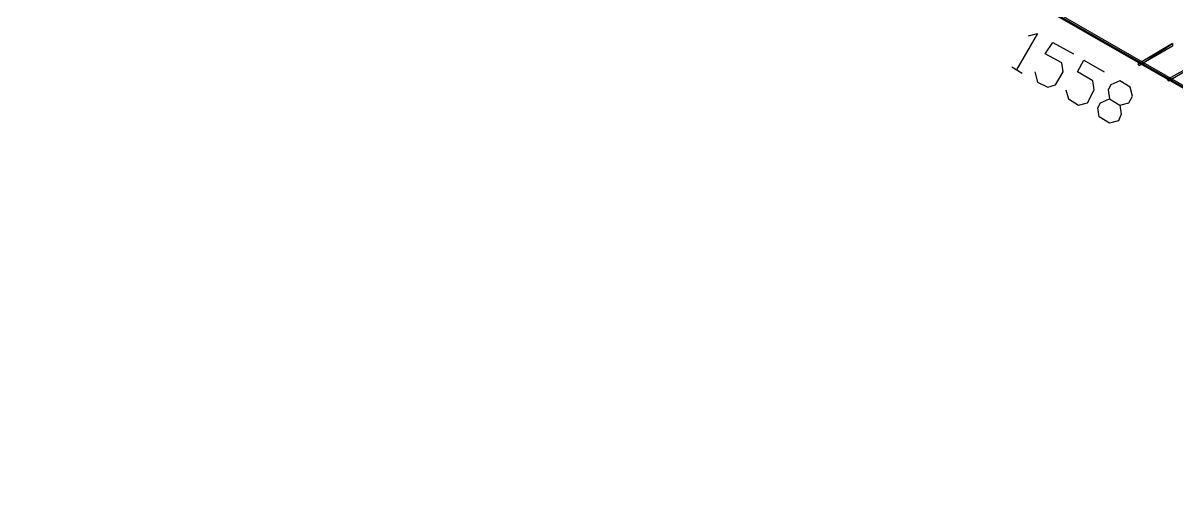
# Model space of a CAD drawing. Header units: millimetres. Extents: x 0 to 818, y 0 to 746.
# Drawn here: x 294 to 401.7, y 170.3 to 213.3 of the extents above; entities that cross this region are included whole.
import ezdxf

# ---------------------------------------------------------------- set-up
doc = ezdxf.new("R2010")
doc.units = ezdxf.units.MM
doc.layers.add('DIAGRAM_IMAGE', color=7, linetype='Continuous')
doc.layers.add('DIAGRAM_VECTOR', color=4, linetype='Continuous')
picture_1 = doc.add_image_def('image1.png', size_in_pixel=(3409, 3109))

msp = doc.modelspace()

# ---------------------------------------------------------------- linework, layer by layer
at = {"layer": 'DIAGRAM_VECTOR'}
for p, q in [((330.28, 248.68), (459.64, 174.4)), ((330.28, 248.68), (459.64, 174.4)), ((459.64, 174.16), (330.28, 248.68)), ((459.64, 174.4), (330.4, 248.92)), ((388.72, 212.32), (386.8, 208.96)), ((387.88, 212.08), (388.72, 212.32)), ((389.44, 210.4), (390.16, 211.48)), ((390.16, 211.48), (392.08, 210.4)), ((401.32, 211.36), (398.08, 209.44)), ((398.2, 209.32), (401.32, 211.36)), ((398.2, 209.32), (401.32, 211.36)), ((407.08, 211.48), (400.84, 208)), ((400.96, 207.88), (407.08, 211.48)), ((400.96, 207.88), (407.08, 211.48)), ((407.08, 211.36), (400.96, 207.88)), ((401.32, 211.36), (401.32, 211.12)), ((391, 209.56), (389.44, 210.4)), ((401.32, 211.12), (398.2, 209.32)), ((386.32, 209.2), (387.28, 208.6)), ((391.12, 208.72), (391, 209.56)), ((392.44, 208.72), (393.04, 209.8)), ((393.04, 209.8), (394.96, 208.72)), ((398.08, 209.44), (398.2, 209.32)), ((388.48, 208.72), (388.72, 207.76)), ((390.4, 207.52), (391.12, 208.72)), ((393.88, 207.88), (392.44, 208.72)), ((400.84, 208), (400.96, 207.88)), ((388.72, 207.76), (389.68, 207.28)), ((389.68, 207.28), (390.4, 207.52)), ((391.36, 207.04), (391.6, 206.2)), ((393.4, 205.84), (394, 207.04)), ((394, 207.04), (393.88, 207.88)), ((395.56, 207.52), (395.32, 207.04)), ((395.32, 207.04), (395.44, 206.2)), ((396.4, 207.88), (395.56, 207.52)), ((397.36, 207.28), (396.4, 207.88)), ((397.6, 206.44), (397.36, 207.28)), ((391.6, 206.2), (392.56, 205.6)), ((392.56, 205.6), (393.4, 205.84)), ((394.36, 205.36), (394.6, 205.84)), ((394.6, 205.84), (395.44, 206.2)), ((395.44, 206.2), (396.4, 205.6)), ((396.4, 205.6), (397.24, 205.84)), ((397.24, 205.84), (397.6, 206.44)), ((394.48, 204.52), (394.36, 205.36)), ((396.52, 204.76), (396.28, 204.16)), ((396.4, 205.6), (396.52, 204.76)), ((395.44, 203.92), (394.48, 204.52)), ((396.28, 204.16), (395.44, 203.92))]:
    msp.add_line(p, q, dxfattribs=at)

# ---------------------------------------------------------------- pictures from other files: only their frames are drawn
at = {"layer": 'DIAGRAM_IMAGE'}
image = msp.add_image(picture_1, insert=(0, 0), size_in_units=(818, 746), dxfattribs=at)

doc.saveas('drawing.dxf')
